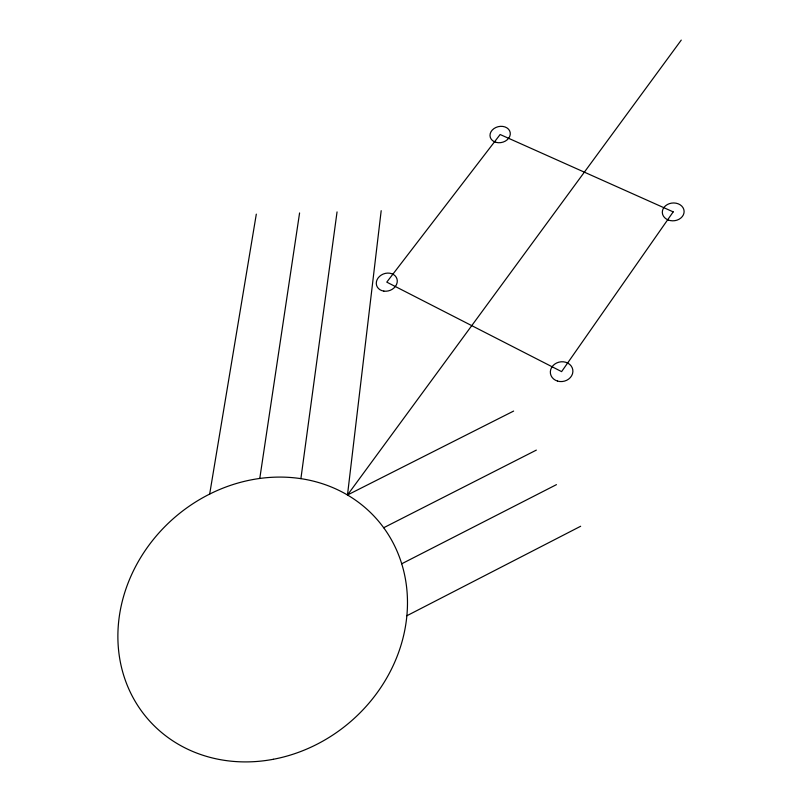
<?xml version="1.0" encoding="UTF-8"?>
<svg xmlns="http://www.w3.org/2000/svg" width="802" height="802" viewBox="0 0 802 802"><rect width="100%" height="100%" fill="white"/><g stroke="black" fill="none" stroke-linecap="round" stroke-linejoin="round"><path stroke-width="1.2" d="M513.631 411.065L347.487 494.994L381.191 210.685M300.9 478.644L337.051 211.908M259.778 478.453L299.587 212.941M209.673 494.072L256.309 214.134M347.487 494.994L681.259 40.1M406.855 615.756L580.668 526.252M401.712 563.786L556.448 484.639M383.687 527.736L536.348 450.102M673.199 211.868L561.601 371.627L386.775 282.134L500.137 134.515L673.199 211.868M273.322 759.283A151.949 134.746 -41 0 0 382.414 526.032A151.949 134.746 -41 0 0 132.3 573.169A151.949 134.746 -41 0 0 273.322 759.283M383.837 291.116A10.697 8.852 -19.7 0 0 396.99 278.976A10.697 8.852 -19.7 0 0 379.536 276.389A10.697 8.852 -19.7 0 0 383.837 291.116M557.53 381.08A11.338 9.875 -10.5 0 0 572.768 369.652A11.338 9.875 -10.5 0 0 554.543 364.248A11.338 9.875 -10.5 0 0 557.53 381.08M668.196 219.969A10.917 8.912 -5.2 0 0 684.106 211.147A10.917 8.912 -5.2 0 0 667.324 204.56A10.917 8.912 -5.2 0 0 668.196 219.969M496.288 142.415A10.256 8.09 -13.1 0 0 510.212 132.601A10.256 8.09 -13.1 0 0 493.942 128.591A10.256 8.09 -13.1 0 0 496.288 142.415"/></g></svg>
